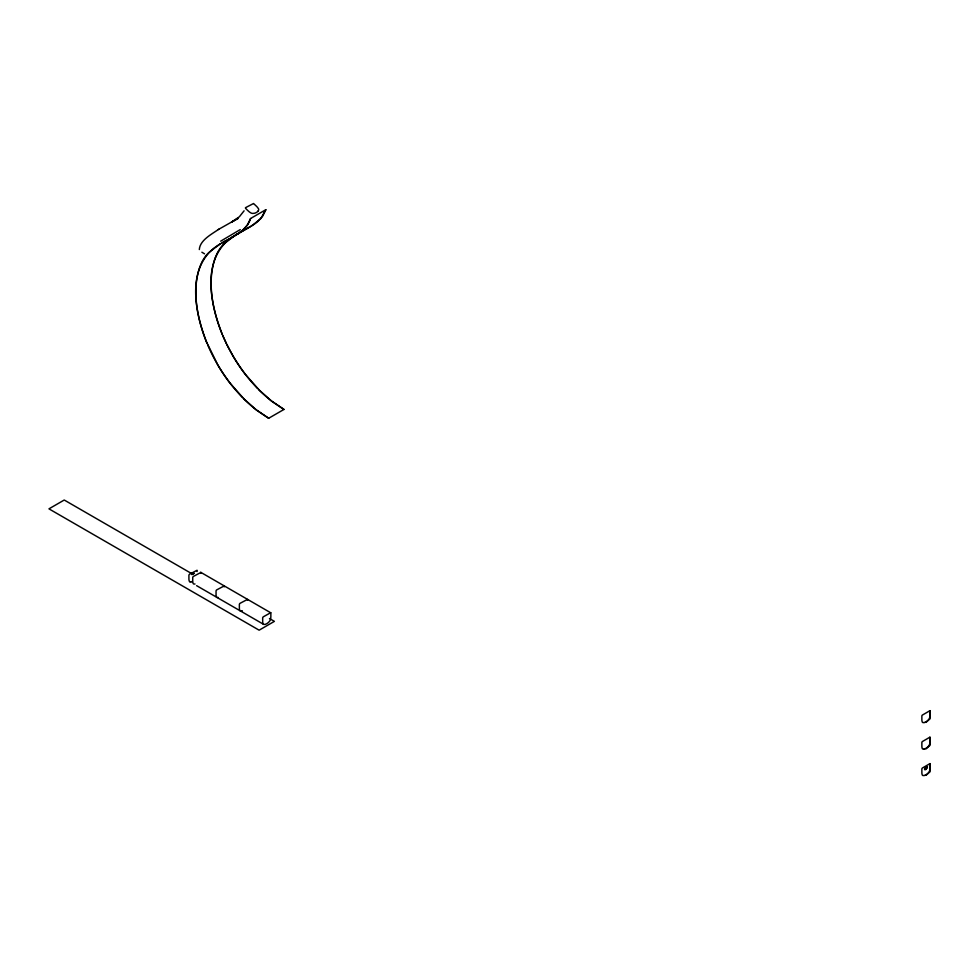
<?xml version="1.0" encoding="UTF-8"?>
<svg xmlns="http://www.w3.org/2000/svg" width="979" height="979" viewBox="0 0 979 979"><rect width="100%" height="100%" fill="white"/><g stroke="black" fill="none" stroke-linecap="round" stroke-linejoin="round"><path stroke-width="1.47" d="M251.53 226.014L260.818 218.55L265.835 209.69L250.563 218.513C247.185 229.661 236.012 235.168 226.553 240.344M250.563 218.513L247.357 225.048L242.816 230.065A131.039 75.652 60 0 1 238.815 233.137L238.264 233.528M265.835 209.69L262.641 216.224L258.101 221.242A131.039 75.652 60 0 1 254.099 224.313L241.837 231.521M229.686 238.925C201.172 261.821 210.693 304.995 222.294 334.451M215.209 257.954L214.927 258.725A97.57 56.329 60 0 0 212.786 266.618A120.111 69.35 60 0 0 212.064 270.51L211.843 272.052A94.755 54.714 60 0 0 211.207 279.7L211.146 282.025A106.185 61.31 60 0 0 212.455 299.917L213.055 303.514A100.837 58.214 60 0 0 215.735 315.299A104.631 60.417 60 0 0 221.646 332.836C230.004 353.431 242.143 372.583 257.624 388.553M214.401 247.748C185.9 270.657 195.408 313.806 207.01 343.274M215.356 257.563L215.698 256.694A45.768 26.421 60 0 1 216.139 255.617L216.885 253.989M201.601 262.813L200.854 264.44A45.768 26.421 60 0 0 200.414 265.517L199.643 267.548A97.57 56.329 60 0 0 197.501 275.442A120.111 69.35 60 0 0 196.779 279.333L196.559 280.875A94.755 54.714 60 0 0 195.922 288.524L195.861 290.849A106.185 61.31 60 0 0 197.171 308.74L197.77 312.338A100.837 58.214 60 0 0 200.45 324.122A104.631 60.417 60 0 0 206.361 341.659L217.852 365.02A105.169 60.71 60 0 0 230.187 383.327L244.726 399.75A104.569 60.38 60 0 0 256.559 410.103L268.674 418.266L283.959 409.442L271.844 401.28A104.569 60.38 60 0 1 260.01 390.927L245.472 374.504A105.169 60.71 60 0 1 233.124 356.197L227.079 345.024M244.089 210.815L239.353 216.775L231.399 222.233L238.264 218.268L218.317 229.527M258.138 211.023L258.603 210.13A3.5 2.533 17.9 0 0 258.468 208.686L257.073 206.875A32.625 23.606 17.9 0 0 256.327 206.128L253.989 203.926A7.428 5.385 17.9 0 0 253.524 203.522L245.962 207.438A11.613 8.407 17.9 0 0 245.472 207.756L245.558 208.405A12.299 8.897 17.9 0 0 245.802 208.649L248.152 210.864A24.622 17.818 17.9 0 0 249.547 212.076L251.003 212.994A3.451 2.496 17.9 0 0 252.619 213.422L254.418 213.263A8.835 6.388 17.9 0 0 258.126 211.011M925.95 722.453L930.05 718.819L930.05 710.619L922.756 714.854A11.613 6.706 -60 0 0 922.242 715.159L921.875 715.857A12.299 7.098 -60 0 0 921.863 716.261L921.863 719.1A24.622 14.22 -60 0 0 921.924 720.666L922.218 721.902A3.451 1.995 -60 0 0 922.94 722.575L924.152 722.575M925.95 748.923L930.05 745.288L930.05 737.101L922.756 741.323A11.613 6.706 -60 0 0 922.242 741.641L921.875 742.327A12.299 7.098 -60 0 0 921.863 742.731L921.863 745.57A24.622 14.22 -60 0 0 921.924 747.148L922.218 748.384A3.451 1.995 -60 0 0 922.94 749.057L924.152 749.057M925.95 775.405L930.05 771.77L930.05 763.571L922.756 767.793A11.613 6.706 -60 0 0 922.242 768.111L921.875 768.809A12.299 7.098 -60 0 0 921.863 769.213L921.863 772.052A24.622 14.22 -60 0 0 921.924 773.618L922.218 774.854A3.451 1.995 -60 0 0 922.94 775.527L924.152 775.527M220.679 241.177L240.259 229.588M215.086 247.246L219.333 244.444M230.371 238.423L234.605 235.621M218.843 229.208C211.672 234.226 199.875 240.21 199.324 249.559M237.664 233.92L230.395 238.252M250.808 226.455L245.68 229.429M220.055 244.016L208.686 252.643A90.313 52.144 60 0 0 201.723 262.47M235.339 235.193L223.971 243.82A90.313 52.144 60 0 0 217.008 253.647M219.994 244.052L226.687 240.283M235.266 235.229L241.972 231.46M925.914 769.482L927.419 767.169L925.644 769.616L924.58 769.641L924.714 768.478A6.755 3.904 -60 0 1 926.991 767.169L927.419 766.692M236.783 234.336L238.386 233.43M222.294 242.706L223.102 242.254M238.998 233.075L241.226 231.864M223.714 241.899L225.941 240.687M244.946 229.832L242.719 231.056M228.915 239.072L229.661 238.656M200.928 573.388L200.915 572.984A7.428 4.295 -60 0 0 200.891 572.458L193.634 576.301A11.613 6.706 -60 0 0 193.12 576.607L192.741 577.39A12.299 7.098 -60 0 0 192.728 577.708L192.728 580.547A24.622 14.22 -60 0 0 192.802 582.113L193.096 583.349A3.451 1.995 -60 0 0 193.818 584.022L195.029 584.022M929.646 710.889L930.013 711.011A7.428 4.295 -60 0 1 930.038 711.537L930.038 714.376A32.625 18.834 -60 0 1 930.013 715.319L929.671 717.607A3.5 2.019 -60 0 1 928.814 719.308L927.945 720.311A8.835 5.103 -60 0 1 924.164 722.539M929.646 737.371L930.013 737.493A7.428 4.295 -60 0 1 930.038 738.007L930.038 740.846A32.625 18.834 -60 0 1 930.013 741.788L929.671 744.077A3.5 2.019 -60 0 1 928.814 745.778L927.945 746.793A8.835 5.103 -60 0 1 924.164 749.021M929.646 763.84L930.013 763.963A7.428 4.295 -60 0 1 930.038 764.489L930.038 767.328A32.625 18.834 -60 0 1 930.013 768.27L929.671 770.559A3.5 2.019 -60 0 1 928.814 772.26L927.945 773.263A8.835 5.103 -60 0 1 924.164 775.49M191.211 581.82L189.999 581.82M218.341 597.484L217.13 597.484A3.451 1.995 -60 0 1 216.408 596.811L216.114 595.575A24.622 14.22 -60 0 1 216.053 593.996L216.053 591.169A12.299 7.098 -60 0 1 216.053 590.851L216.432 590.068A11.613 6.706 -60 0 1 216.946 589.762L224.203 585.919A7.428 4.295 -60 0 1 224.228 586.445L224.24 586.849M270.767 612.658L263.571 616.672A11.613 6.706 -60 0 0 263.07 616.99L262.678 617.773A12.299 7.098 -60 0 0 262.678 618.092L262.678 620.919A24.622 14.22 -60 0 0 262.739 622.497L263.045 623.733A3.451 1.995 -60 0 0 263.755 624.406L264.966 624.406A8.835 5.103 -60 0 0 268.76 622.13L269.629 621.139A3.5 2.019 -60 0 0 270.498 619.426L270.828 617.149A32.625 18.834 -60 0 0 270.853 616.195L270.853 613.356A7.428 4.295 -60 0 0 270.84 612.842L200.622 572.238M194.234 573.351L194.332 573.351A6.755 3.904 -60 0 0 191.957 574.661M204.538 253.83L201.882 252.215M192.9 574.306L64.235 500.024L48.95 508.847L259.129 630.182L274.401 621.359L269.47 618.52M196.608 585.662L263.62 624.345M283.959 409.442L271.587 401.072L258.603 389.532M268.674 418.266L256.302 409.895L243.318 398.355M242.351 397.376C227.605 382.165 215.869 364.078 207.572 344.608M226.443 343.715L222.845 335.785M247.552 600.311L247.54 599.907A7.428 4.295 -60 0 0 247.528 599.381L240.259 603.211A11.613 6.706 -60 0 0 239.745 603.529L239.365 604.312A12.299 7.098 -60 0 0 239.365 604.63L239.365 607.469A24.622 14.22 -60 0 0 239.427 609.036L239.72 610.272A3.451 1.995 -60 0 0 240.442 610.945L241.654 610.945A8.835 5.103 -60 0 0 242.302 610.725M197.109 571.503L197.097 570.769A7.428 4.295 -60 0 0 197.073 570.255L189.804 574.086A11.613 6.706 -60 0 0 189.302 574.404L188.923 575.101A12.299 7.098 -60 0 0 188.91 575.505L188.91 578.332A24.622 14.22 -60 0 0 188.971 579.911L189.277 581.147A3.451 1.995 -60 0 0 189.999 581.82M192.312 581.416A8.835 5.103 -60 0 1 191.223 581.783"/></g></svg>
